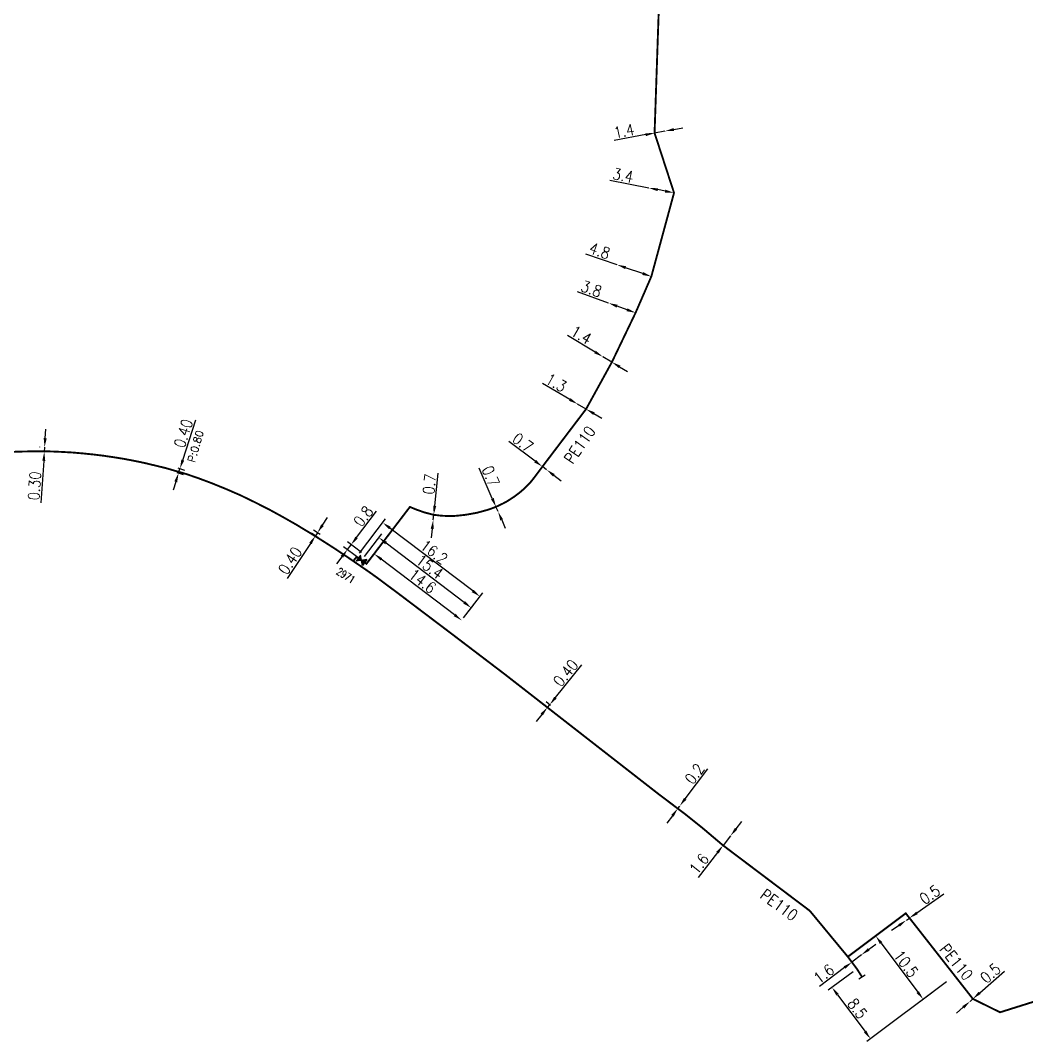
# Model space of a CAD drawing. Header units: millimetres. Extents: x 108000 to 109000, y 147000 to 148000.
# Drawn here: x 108733.3 to 108866.7, y 147668.1 to 147803.5 of the extents above; entities that cross this region are included whole.
import ezdxf
from ezdxf.enums import TextEntityAlignment as Align

# ---------------------------------------------------------------- set-up
doc = ezdxf.new("R2010")
doc.units = ezdxf.units.MM
doc.header["$PDMODE"] = 34
doc.layers.get('0').update_dxf_attribs({"linetype": 'CONTINUOUS'})
doc.layers.get('Defpoints').update_dxf_attribs({"linetype": 'CONTINUOUS'})
for name, color, linetype in [('G_120', 4, 'CONTINUOUS'), ('G_300', 7, 'CONTINUOUS'), ('G_340', 7, 'CONTINUOUS')]:
    doc.layers.add(name, color=color, linetype=linetype)
doc.styles.add('G_ROMANS', font='ROMANS.SHX', dxfattribs={"width": 0.75})
doc.styles.get("Standard").update_dxf_attribs({"font": 'romans.shx', "width": 0.85})
doc.linetypes.add('G_TYPB_PE', pattern='A,5,-0.3,["o",Standard,S=1.5,R=0,X=0,Y=-0.5],-1.65', length=6.95)
doc.dimstyles.get("Standard").update_dxf_attribs({"dimtxt": 1.5, "dimasz": 1.2, "dimexe": 0.625, "dimexo": 0.625, "dimgap": 0.25, "dimtad": 1, "dimdec": 1, "dimzin": 0, "dimdsep": 46, "dimtxsty": 'Standard', "dimcen": -0.5, "dimadec": 0, "dimazin": 0, "dimtfac": 1, "dimtdec": 1, "dimtmove": 0, "dimatfit": 3, "dimfxl": 0, "dimtolj": 1, "dimtzin": 0, "dimarcsym": 0})

# ---------------------------------------------------------------- blocks, each defined once
blk = doc.blocks.new('*D75')
at = {"layer": 'Defpoints', "color": 0, "linetype": 'Continuous', "transparency": 16777216}
for p in [(108820.75, 147699.34), (108820.75, 147699.34), (108821.45, 147698.27)]:
    blk.add_point(p, dxfattribs=at)
at = {"layer": 'G_120', "color": 0, "linetype": 'Continuous', "lineweight": -2, "transparency": 16777216}
for p, q in [((108821.47, 147700.3), (108824.47, 147704.28)), ((108820.95, 147698.65), (108819.99, 147699.37)), ((108820.49, 147699), (108820.75, 147699.34)), ((108819.77, 147698.04), (108819.05, 147697.08))]:
    blk.add_line(p, q, dxfattribs=at)
at = {"layer": 'G_120', "color": 0, "linetype": 'Continuous', "transparency": 16777216}
for points in [[(108821.31, 147700.42), (108821.63, 147700.18), (108820.75, 147699.34)], [(108819.61, 147698.16), (108819.93, 147697.92), (108820.49, 147699)]]:
    blk.add_solid(points, dxfattribs=at)
at = {"layer": 'G_120', "color": 0, "linetype": 'Continuous', "transparency": 16777216, "insert": (108822.71, 147703.61), "char_height": 1.5, "attachment_point": 5, "rotation": 53.0151}
blk.add_mtext('\\A1;0.2', dxfattribs=at)
blk = doc.blocks.new('*D76')
at = {"layer": 'Defpoints', "color": 0, "linetype": 'Continuous', "transparency": 16777216}
for p in [(108803.51, 147712.77), (108803.84, 147711.9), (108804.11, 147712.28)]:
    blk.add_point(p, dxfattribs=at)
at = {"layer": 'G_120', "color": 0, "linetype": 'Continuous', "lineweight": -2, "transparency": 16777216}
for p, q in [((108804.27, 147713.71), (108807.78, 147718.04)), ((108803.35, 147712.3), (108802.73, 147712.8)), ((108803.63, 147712.68), (108803.02, 147713.17)), ((108803.21, 147712.41), (108803.51, 147712.77)), ((108802.46, 147711.48), (108801.7, 147710.55))]:
    blk.add_line(p, q, dxfattribs=at)
at = {"layer": 'G_120', "color": 0, "linetype": 'Continuous', "transparency": 16777216}
for points in [[(108804.11, 147713.83), (108804.42, 147713.58), (108803.51, 147712.77)], [(108802.3, 147711.6), (108802.61, 147711.35), (108803.21, 147712.41)]]:
    blk.add_solid(points, dxfattribs=at)
at = {"layer": 'G_120', "color": 0, "linetype": 'Continuous', "transparency": 16777216, "insert": (108805.63, 147716.97), "char_height": 1.5, "attachment_point": 5, "rotation": 50.949}
blk.add_mtext('\\A1;0.40', dxfattribs=at)
blk = doc.blocks.new('*D77')
at = {"layer": 'Defpoints', "color": 0, "linetype": 'Continuous', "transparency": 16777216}
for p in [(108772.72, 147735.56), (108773.35, 147734.55), (108773.59, 147734.98)]:
    blk.add_point(p, dxfattribs=at)
at = {"layer": 'G_120', "color": 0, "linetype": 'Continuous', "lineweight": -2, "transparency": 16777216}
for p, q in [((108773.38, 147736.56), (108774.04, 147737.56)), ((108772.83, 147734.9), (108771.92, 147735.49)), ((108773.07, 147735.33), (108772.19, 147735.9)), ((108772.72, 147735.56), (108772.45, 147735.15)), ((108771.79, 147734.14), (108768.72, 147729.48))]:
    blk.add_line(p, q, dxfattribs=at)
at = {"layer": 'G_120', "color": 0, "linetype": 'Continuous', "transparency": 16777216}
for points in [[(108773.21, 147736.67), (108773.54, 147736.45), (108772.72, 147735.56)], [(108771.62, 147734.25), (108771.95, 147734.03), (108772.45, 147735.15)]]:
    blk.add_solid(points, dxfattribs=at)
at = {"layer": 'G_120', "color": 0, "linetype": 'Continuous', "transparency": 16777216, "insert": (108769.09, 147731.86), "char_height": 1.5, "attachment_point": 5, "rotation": 56.6842}
blk.add_mtext('\\A1;0.40', dxfattribs=at)
blk = doc.blocks.new('*D78')
at = {"layer": 'Defpoints', "color": 0, "linetype": 'Continuous', "transparency": 16777216}
for p in [(108753.47, 147743.73), (108753.62, 147744.33), (108754.49, 147744.05)]:
    blk.add_point(p, dxfattribs=at)
at = {"layer": 'G_120', "color": 0, "linetype": 'Continuous', "lineweight": -2, "transparency": 16777216}
for p, q in [((108754.86, 147745.19), (108756.57, 147750.51)), ((108754.07, 147743.54), (108754.9, 147743.27)), ((108754.22, 147744.14), (108755.09, 147743.86)), ((108754.3, 147743.46), (108754.49, 147744.05)), ((108753.93, 147742.32), (108753.57, 147741.18))]:
    blk.add_line(p, q, dxfattribs=at)
at = {"layer": 'G_120', "color": 0, "linetype": 'Continuous', "transparency": 16777216}
for points in [[(108754.67, 147745.25), (108755.05, 147745.13), (108754.49, 147744.05)], [(108753.74, 147742.38), (108754.12, 147742.26), (108754.3, 147743.46)]]:
    blk.add_solid(points, dxfattribs=at)
at = {"layer": 'G_120', "color": 0, "linetype": 'Continuous', "transparency": 16777216, "insert": (108754.94, 147748.73), "char_height": 1.5, "attachment_point": 5, "rotation": 72.1782}
blk.add_mtext('\\A1;0.40', dxfattribs=at)
blk = doc.blocks.new('*D79')
at = {"layer": 'Defpoints', "color": 0, "linetype": 'Continuous', "transparency": 16777216}
for p in [(108736.54, 147746.89), (108736.55, 147746.88), (108736.55, 147746.28)]:
    blk.add_point(p, dxfattribs=at)
at = {"layer": 'G_120', "color": 0, "linetype": 'Continuous', "lineweight": -2, "transparency": 16777216}
for p, q in [((108736.62, 147748.08), (108736.7, 147749.28)), ((108735.93, 147746.32), (108735.88, 147746.33)), ((108735.93, 147746.92), (108735.92, 147746.93)), ((108736.54, 147746.89), (108736.5, 147746.29)), ((108736.43, 147745.09), (108736.06, 147739.52))]:
    blk.add_line(p, q, dxfattribs=at)
at = {"layer": 'G_120', "color": 0, "linetype": 'Continuous', "transparency": 16777216}
for points in [[(108736.42, 147748.1), (108736.82, 147748.07), (108736.54, 147746.89)], [(108736.23, 147745.1), (108736.63, 147745.08), (108736.5, 147746.29)]]:
    blk.add_solid(points, dxfattribs=at)
at = {"layer": 'G_120', "color": 0, "linetype": 'Continuous', "transparency": 16777216, "insert": (108735.21, 147741.77), "char_height": 1.5, "attachment_point": 5, "rotation": 86.2782}
blk.add_mtext('\\A1;0.30', dxfattribs=at)
blk = doc.blocks.new('*D45')
at = {"layer": 'Defpoints', "color": 0, "linetype": 'Continuous', "transparency": 16777216}
for p in [(108788.06, 147737.26), (108788.13, 147737.93), (108788.13, 147737.93)]:
    blk.add_point(p, dxfattribs=at)
at = {"layer": 'G_120', "color": 0, "linetype": 'Continuous', "lineweight": -2, "transparency": 16777216}
for p, q in [((108788.26, 147739.12), (108788.74, 147743.47)), ((108787.44, 147737.33), (108787.44, 147737.33)), ((108787.51, 147738), (108787.51, 147738)), ((108788.06, 147737.26), (108788.13, 147737.93)), ((108787.93, 147736.07), (108787.8, 147734.87))]:
    blk.add_line(p, q, dxfattribs=at)
at = {"layer": 'G_120', "color": 0, "linetype": 'Continuous', "transparency": 16777216}
for points in [[(108788.06, 147739.14), (108788.46, 147739.1), (108788.13, 147737.93)], [(108787.73, 147736.09), (108788.13, 147736.04), (108788.06, 147737.26)]]:
    blk.add_solid(points, dxfattribs=at)
at = {"layer": 'G_120', "color": 0, "linetype": 'Continuous', "transparency": 16777216, "insert": (108787.57, 147742), "char_height": 1.5, "attachment_point": 5, "rotation": 83.7828}
blk.add_mtext('\\A1;0.7', dxfattribs=at)
blk = doc.blocks.new('*D46')
at = {"layer": 'Defpoints', "color": 0, "linetype": 'Continuous', "transparency": 16777216}
for p in [(108796.38, 147739), (108796.38, 147739), (108796.66, 147738.36)]:
    blk.add_point(p, dxfattribs=at)
at = {"layer": 'G_120', "color": 0, "linetype": 'Continuous', "lineweight": -2, "transparency": 16777216}
for p, q in [((108795.9, 147740.1), (108794.15, 147744.11)), ((108796.66, 147738.36), (108796.38, 147739)), ((108797.14, 147737.26), (108797.62, 147736.16))]:
    blk.add_line(p, q, dxfattribs=at)
at = {"layer": 'G_120', "color": 0, "linetype": 'Continuous', "transparency": 16777216}
for points in [[(108796.08, 147740.18), (108795.71, 147740.02), (108796.38, 147739)], [(108797.32, 147737.34), (108796.95, 147737.18), (108796.66, 147738.36)]]:
    blk.add_solid(points, dxfattribs=at)
at = {"layer": 'G_120', "color": 0, "linetype": 'Continuous', "transparency": 16777216, "insert": (108795.7, 147743.05), "char_height": 1.5, "attachment_point": 5, "rotation": 293.579}
blk.add_mtext('\\A1;0.7', dxfattribs=at)
blk = doc.blocks.new('*D47')
at = {"layer": 'Defpoints', "color": 0, "linetype": 'Continuous', "transparency": 16777216}
for p in [(108802.54, 147744.32), (108802.54, 147744.32), (108803.1, 147743.9)]:
    blk.add_point(p, dxfattribs=at)
at = {"layer": 'G_120', "color": 0, "linetype": 'Continuous', "lineweight": -2, "transparency": 16777216}
for p, q in [((108801.58, 147745.04), (108798.09, 147747.67)), ((108803.1, 147743.9), (108802.54, 147744.32)), ((108804.06, 147743.18), (108805.02, 147742.46))]:
    blk.add_line(p, q, dxfattribs=at)
at = {"layer": 'G_120', "color": 0, "linetype": 'Continuous', "transparency": 16777216}
for points in [[(108801.7, 147745.2), (108801.46, 147744.88), (108802.54, 147744.32)], [(108804.18, 147743.34), (108803.94, 147743.02), (108803.1, 147743.9)]]:
    blk.add_solid(points, dxfattribs=at)
at = {"layer": 'G_120', "color": 0, "linetype": 'Continuous', "transparency": 16777216, "insert": (108799.95, 147747.51), "char_height": 1.5, "attachment_point": 5, "rotation": 323.0753}
blk.add_mtext('\\A1;0.7', dxfattribs=at)
blk = doc.blocks.new('*D48')
at = {"layer": 'Defpoints', "color": 0, "linetype": 'Continuous', "transparency": 16777216}
for p in [(108807.21, 147752.61), (108807.21, 147752.61), (108808.33, 147751.95)]:
    blk.add_point(p, dxfattribs=at)
at = {"layer": 'G_120', "color": 0, "linetype": 'Continuous', "lineweight": -2, "transparency": 16777216}
for p, q in [((108806.17, 147753.21), (108802.56, 147755.33)), ((108808.33, 147751.95), (108807.21, 147752.61)), ((108809.37, 147751.35), (108810.41, 147750.74))]:
    blk.add_line(p, q, dxfattribs=at)
at = {"layer": 'G_120', "color": 0, "linetype": 'Continuous', "transparency": 16777216}
for points in [[(108806.28, 147753.39), (108806.07, 147753.04), (108807.21, 147752.61)], [(108809.47, 147751.52), (108809.27, 147751.18), (108808.33, 147751.95)]]:
    blk.add_solid(points, dxfattribs=at)
at = {"layer": 'G_120', "color": 0, "linetype": 'Continuous', "transparency": 16777216, "insert": (108804.35, 147755.44), "char_height": 1.5, "attachment_point": 5, "rotation": 329.7297}
blk.add_mtext('\\A1;1.3', dxfattribs=at)
blk = doc.blocks.new('*D49')
at = {"layer": 'Defpoints', "color": 0, "linetype": 'Continuous', "transparency": 16777216}
for p in [(108810.55, 147758.89), (108810.55, 147758.89), (108811.75, 147758.17)]:
    blk.add_point(p, dxfattribs=at)
at = {"layer": 'G_120', "color": 0, "linetype": 'Continuous', "lineweight": -2, "transparency": 16777216}
for p, q in [((108809.52, 147759.51), (108805.88, 147761.7)), ((108811.75, 147758.17), (108810.55, 147758.89)), ((108812.77, 147757.55), (108813.8, 147756.93))]:
    blk.add_line(p, q, dxfattribs=at)
at = {"layer": 'G_120', "color": 0, "linetype": 'Continuous', "transparency": 16777216}
for points in [[(108809.62, 147759.68), (108809.42, 147759.34), (108810.55, 147758.89)], [(108812.88, 147757.72), (108812.67, 147757.38), (108811.75, 147758.17)]]:
    blk.add_solid(points, dxfattribs=at)
at = {"layer": 'G_120', "color": 0, "linetype": 'Continuous', "transparency": 16777216, "insert": (108807.7, 147761.77), "char_height": 1.5, "attachment_point": 5, "rotation": 328.9441}
blk.add_mtext('\\A1;1.4', dxfattribs=at)
blk = doc.blocks.new('*D50')
at = {"layer": 'Defpoints', "color": 0, "linetype": 'Continuous', "transparency": 16777216}
for p in [(108816.65, 147781.25), (108816.65, 147781.25), (108819.99, 147780.61)]:
    blk.add_point(p, dxfattribs=at)
at = {"layer": 'G_120', "color": 0, "linetype": 'Continuous', "lineweight": -2, "transparency": 16777216}
for p, q in [((108816.65, 147781.25), (108811.46, 147782.24)), ((108818.81, 147780.84), (108817.83, 147781.03))]:
    blk.add_line(p, q, dxfattribs=at)
at = {"layer": 'G_120', "color": 0, "linetype": 'Continuous', "transparency": 16777216}
for points in [[(108817.86, 147781.22), (108817.79, 147780.83), (108816.65, 147781.25)], [(108818.85, 147781.03), (108818.77, 147780.64), (108819.99, 147780.61)]]:
    blk.add_solid(points, dxfattribs=at)
at = {"layer": 'G_120', "color": 0, "linetype": 'Continuous', "transparency": 16777216, "insert": (108813.23, 147782.92), "char_height": 1.5, "attachment_point": 5, "rotation": 349.2134}
blk.add_mtext('\\A1;3.4', dxfattribs=at)
blk = doc.blocks.new('*D51')
at = {"layer": 'Defpoints', "color": 0, "linetype": 'Continuous', "transparency": 16777216}
for p in [(108817.41, 147788.53), (108818.78, 147788.78), (108818.78, 147788.78)]:
    blk.add_point(p, dxfattribs=at)
at = {"layer": 'G_120', "color": 0, "linetype": 'Continuous', "lineweight": -2, "transparency": 16777216}
for p, q in [((108816.23, 147788.32), (108812.04, 147787.55)), ((108818.78, 147788.78), (108817.41, 147788.53)), ((108819.96, 147789), (108821.14, 147789.22))]:
    blk.add_line(p, q, dxfattribs=at)
at = {"layer": 'G_120', "color": 0, "linetype": 'Continuous', "transparency": 16777216}
for points in [[(108816.19, 147788.51), (108816.26, 147788.12), (108817.41, 147788.53)], [(108819.93, 147789.2), (108820, 147788.8), (108818.78, 147788.78)]]:
    blk.add_solid(points, dxfattribs=at)
at = {"layer": 'G_120', "color": 0, "linetype": 'Continuous', "transparency": 16777216, "insert": (108813.36, 147788.81), "char_height": 1.5, "attachment_point": 5, "rotation": 10.3775}
blk.add_mtext('\\A1;1.4', dxfattribs=at)
blk = doc.blocks.new('G_300_04')
h = blk.add_hatch(color=256)
h.paths.add_polyline_path([(-1, 1), (-1, -1), (0, 0)])
h.paths.add_polyline_path([(1, 1), (0, 0), (1, -1)])
at = {"flags": 128}
for points in [[(1, 1), (-1, -1)], [(1, -1), (-1, 1)], [(-1, 1), (-1, -1)], [(1, 1), (1, -1)]]:
    blk.add_lwpolyline(points, dxfattribs=at)
at = {"color": 0, "linetype": 'Continuous', "style": 'G_ROMANS', "width": 0.75}
blk.add_attdef('NUM', text='', height=1.5, dxfattribs=at).set_placement((0, 2.07), align=Align.MIDDLE)
at = {"color": 0, "linetype": 'Continuous', "style": 'G_ROMANS', "width": 0.75, "flags": 3}
for tag, p in [('DEF_LEG', (0, -2.5)), ('DEF_COUP', (0, -5)), ('DEF_TYPE', (0, -7.5))]:
    blk.add_attdef(tag, text='', height=1.2, dxfattribs=at).set_placement(p, align=Align.MIDDLE)
blk = doc.blocks.new('*D62')
at = {"layer": 'Defpoints', "color": 0, "linetype": 'Continuous', "transparency": 16777216}
for p in [(108780.23, 147732.77), (108780.23, 147732.77), (108791.71, 147723.76)]:
    blk.add_point(p, dxfattribs=at)
at = {"layer": 'G_120', "color": 0, "linetype": 'Continuous', "lineweight": -2, "transparency": 16777216}
for p, q in [((108790.9, 147724.66), (108781.18, 147732.04)), ((108792.09, 147724.26), (108792.23, 147724.44))]:
    blk.add_line(p, q, dxfattribs=at)
at = {"layer": 'G_120', "color": 0, "linetype": 'Continuous', "transparency": 16777216}
for points in [[(108781.3, 147732.2), (108781.06, 147731.89), (108780.23, 147732.77)], [(108791.02, 147724.82), (108790.78, 147724.51), (108791.85, 147723.94)]]:
    blk.add_solid(points, dxfattribs=at)
at = {"layer": 'G_120', "color": 0, "linetype": 'Continuous', "transparency": 16777216, "insert": (108786.64, 147729.15), "char_height": 1.5, "attachment_point": 5, "rotation": 322.7797}
blk.add_mtext('\\A1;14.6', dxfattribs=at)
blk = doc.blocks.new('*D63')
at = {"layer": 'Defpoints', "color": 0, "linetype": 'Continuous', "transparency": 16777216}
for p in [(108780.85, 147734.92), (108778.56, 147731.9), (108791.71, 147723.76)]:
    blk.add_point(p, dxfattribs=at)
at = {"layer": 'G_300', "color": 0, "linetype": 'Continuous', "lineweight": -2, "transparency": 16777216}
for p, q in [((108778.94, 147732.4), (108781.23, 147735.41)), ((108792.16, 147726.33), (108781.81, 147734.19)), ((108792.09, 147724.26), (108793.49, 147726.1))]:
    blk.add_line(p, q, dxfattribs=at)
at = {"layer": 'G_300', "color": 0, "linetype": 'Continuous', "transparency": 16777216}
for points in [[(108781.93, 147734.35), (108781.69, 147734.03), (108780.85, 147734.92)], [(108792.28, 147726.49), (108792.04, 147726.17), (108793.12, 147725.6)]]:
    blk.add_solid(points, dxfattribs=at)
at = {"layer": 'G_300', "color": 0, "linetype": 'Continuous', "transparency": 16777216, "insert": (108787.59, 147731.06), "char_height": 1.5, "attachment_point": 5, "rotation": 322.7797}
blk.add_mtext('\\A1;15.4', dxfattribs=at)
blk = doc.blocks.new('*D64')
at = {"layer": 'Defpoints', "color": 0, "linetype": 'Continuous', "transparency": 16777216}
for p in [(108781.36, 147736.91), (108777.9, 147732.35), (108791.71, 147723.76)]:
    blk.add_point(p, dxfattribs=at)
at = {"layer": 'G_120', "color": 0, "linetype": 'Continuous', "lineweight": -2, "transparency": 16777216}
for p, q in [((108778.28, 147732.85), (108781.74, 147737.41)), ((108793.31, 147727.84), (108782.32, 147736.18)), ((108792.09, 147724.26), (108794.64, 147727.61))]:
    blk.add_line(p, q, dxfattribs=at)
at = {"layer": 'G_120', "color": 0, "linetype": 'Continuous', "transparency": 16777216}
for points in [[(108782.44, 147736.34), (108782.2, 147736.02), (108781.36, 147736.91)], [(108793.43, 147728), (108793.18, 147727.68), (108794.26, 147727.11)]]:
    blk.add_solid(points, dxfattribs=at)
at = {"layer": 'G_120', "color": 0, "linetype": 'Continuous', "transparency": 16777216, "insert": (108788.18, 147732.99), "char_height": 1.5, "attachment_point": 5, "rotation": 322.7797}
blk.add_mtext('\\A1;16.2', dxfattribs=at)
blk = doc.blocks.new('*D65')
at = {"layer": 'Defpoints', "color": 0, "linetype": 'Continuous', "transparency": 16777216}
for p in [(108776.69, 147733.33), (108778.56, 147731.9), (108779.05, 147732.54)]:
    blk.add_point(p, dxfattribs=at)
at = {"layer": 'G_300', "color": 0, "linetype": 'Continuous', "lineweight": -2, "transparency": 16777216}
for p, q in [((108777.9, 147734.92), (108780.54, 147738.4)), ((108778.55, 147732.92), (108776.68, 147734.34)), ((108776.69, 147733.33), (108777.17, 147733.96)), ((108778.07, 147732.28), (108776.19, 147733.71)), ((108775.96, 147732.37), (108775.24, 147731.42))]:
    blk.add_line(p, q, dxfattribs=at)
at = {"layer": 'G_300', "color": 0, "linetype": 'Continuous', "transparency": 16777216}
for points in [[(108777.74, 147735.04), (108778.06, 147734.8), (108777.17, 147733.96)], [(108775.8, 147732.49), (108776.12, 147732.25), (108776.69, 147733.33)]]:
    blk.add_solid(points, dxfattribs=at)
at = {"layer": 'G_300', "color": 0, "linetype": 'Continuous', "transparency": 16777216, "insert": (108778.79, 147737.74), "char_height": 1.5, "attachment_point": 5, "rotation": 52.7797}
blk.add_mtext('\\A1;0.8', dxfattribs=at)
blk = doc.blocks.new('*D175')
at = {"layer": 'Defpoints', "color": 0, "linetype": 'Continuous', "transparency": 16777216}
for p in [(108859.23, 147673.45), (108859.23, 147673.45), (108859.61, 147673.78)]:
    blk.add_point(p, dxfattribs=at)
at = {"layer": 'G_120', "color": 0, "linetype": 'Continuous', "lineweight": -2, "transparency": 16777216}
for p, q in [((108860.51, 147674.58), (108863.79, 147677.47)), ((108859.23, 147673.45), (108859.61, 147673.78)), ((108858.33, 147672.66), (108857.43, 147671.87))]:
    blk.add_line(p, q, dxfattribs=at)
at = {"layer": 'G_120', "color": 0, "linetype": 'Continuous', "transparency": 16777216}
for points in [[(108860.38, 147674.73), (108860.64, 147674.43), (108859.61, 147673.78)], [(108858.2, 147672.81), (108858.47, 147672.51), (108859.23, 147673.45)]]:
    blk.add_solid(points, dxfattribs=at)
at = {"layer": 'G_120', "color": 0, "linetype": 'Continuous', "transparency": 16777216, "insert": (108861.94, 147677.17), "char_height": 1.5, "attachment_point": 5, "rotation": 41.381}
blk.add_mtext('\\A1;0.5', dxfattribs=at)
blk = doc.blocks.new('*D176')
at = {"layer": 'Defpoints', "color": 0, "linetype": 'Continuous', "transparency": 16777216}
for p in [(108850.8, 147684.2), (108850.8, 147684.2), (108851.21, 147684.49)]:
    blk.add_point(p, dxfattribs=at)
at = {"layer": 'G_120', "color": 0, "linetype": 'Continuous', "lineweight": -2, "transparency": 16777216}
for p, q in [((108852.2, 147685.18), (108855.78, 147687.68)), ((108850.8, 147684.2), (108851.21, 147684.49)), ((108849.82, 147683.52), (108848.84, 147682.83))]:
    blk.add_line(p, q, dxfattribs=at)
at = {"layer": 'G_120', "color": 0, "linetype": 'Continuous', "transparency": 16777216}
for points in [[(108852.08, 147685.34), (108852.31, 147685.01), (108851.21, 147684.49)], [(108849.71, 147683.68), (108849.94, 147683.35), (108850.8, 147684.2)]]:
    blk.add_solid(points, dxfattribs=at)
at = {"layer": 'G_120', "color": 0, "linetype": 'Continuous', "transparency": 16777216, "insert": (108853.91, 147687.59), "char_height": 1.5, "attachment_point": 5, "rotation": 34.9038}
blk.add_mtext('\\A1;0.5', dxfattribs=at)
blk = doc.blocks.new('*D177')
at = {"layer": 'Defpoints', "color": 0, "linetype": 'Continuous', "transparency": 16777216}
for p in [(108844.23, 147677.76), (108856.62, 147676.42), (108846.04, 147668.49)]:
    blk.add_point(p, dxfattribs=at)
at = {"layer": 'G_340', "color": 0, "linetype": 'Continuous', "lineweight": -2, "transparency": 16777216}
for p, q in [((108843.73, 147677.38), (108840.44, 147674.92)), ((108856.12, 147676.05), (108845.54, 147668.12)), ((108841.66, 147674.33), (108845.32, 147669.45))]:
    blk.add_line(p, q, dxfattribs=at)
at = {"layer": 'G_340', "color": 0, "linetype": 'Continuous', "transparency": 16777216}
for points in [[(108841.82, 147674.45), (108841.5, 147674.21), (108840.94, 147675.29)], [(108845.48, 147669.57), (108845.16, 147669.33), (108846.04, 147668.49)]]:
    blk.add_solid(points, dxfattribs=at)
at = {"layer": 'G_340', "color": 0, "linetype": 'Continuous', "transparency": 16777216, "insert": (108844.29, 147672.49), "char_height": 1.5, "attachment_point": 5, "rotation": 306.8593}
blk.add_mtext('\\A1;8.5', dxfattribs=at)
blk = doc.blocks.new('*D178')
at = {"layer": 'Defpoints', "color": 0, "linetype": 'Continuous', "transparency": 16777216}
for p in [(108846.72, 147682.13), (108856.62, 147676.42), (108853.02, 147673.72)]:
    blk.add_point(p, dxfattribs=at)
at = {"layer": 'G_120', "color": 0, "linetype": 'Continuous', "lineweight": -2, "transparency": 16777216}
for p, q in [((108847.44, 147681.17), (108852.3, 147674.68)), ((108856.12, 147676.05), (108852.52, 147673.35))]:
    blk.add_line(p, q, dxfattribs=at)
at = {"layer": 'G_120', "color": 0, "linetype": 'Continuous', "transparency": 16777216}
for points in [[(108847.6, 147681.29), (108847.28, 147681.05), (108846.72, 147682.13)], [(108852.46, 147674.8), (108852.14, 147674.56), (108853.02, 147673.72)]]:
    blk.add_solid(points, dxfattribs=at)
at = {"layer": 'G_120', "color": 0, "linetype": 'Continuous', "transparency": 16777216, "insert": (108850.73, 147678.44), "char_height": 1.5, "attachment_point": 5, "rotation": 306.8593}
blk.add_mtext('\\A1;10.5', dxfattribs=at)
blk = doc.blocks.new('*D179')
at = {"layer": 'Defpoints', "color": 0, "linetype": 'Continuous', "transparency": 16777216}
for p in [(108843.56, 147678.65), (108844.84, 147679.61), (108844.84, 147679.61)]:
    blk.add_point(p, dxfattribs=at)
at = {"layer": 'G_120', "color": 0, "linetype": 'Continuous', "lineweight": -2, "transparency": 16777216}
for p, q in [((108845.79, 147680.33), (108846.75, 147681.05)), ((108844.84, 147679.61), (108843.56, 147678.65)), ((108842.6, 147677.92), (108839.26, 147675.4))]:
    blk.add_line(p, q, dxfattribs=at)
at = {"layer": 'G_120', "color": 0, "linetype": 'Continuous', "transparency": 16777216}
for points in [[(108845.67, 147680.49), (108845.91, 147680.17), (108844.84, 147679.61)], [(108842.48, 147678.08), (108842.72, 147677.76), (108843.56, 147678.65)]]:
    blk.add_solid(points, dxfattribs=at)
at = {"layer": 'G_120', "color": 0, "linetype": 'Continuous', "transparency": 16777216, "insert": (108839.85, 147677.1), "char_height": 1.5, "attachment_point": 5, "rotation": 37.0159}
blk.add_mtext('\\A1;1.6', dxfattribs=at)
blk = doc.blocks.new('*D180')
at = {"layer": 'Defpoints', "color": 0, "linetype": 'Continuous', "transparency": 16777216}
for p in [(108827.48, 147695.38), (108827.48, 147695.38), (108826.49, 147694.12)]:
    blk.add_point(p, dxfattribs=at)
at = {"layer": 'G_120', "color": 0, "linetype": 'Continuous', "lineweight": -2, "transparency": 16777216}
for p, q in [((108828.22, 147696.33), (108828.96, 147697.27)), ((108827.48, 147695.38), (108826.49, 147694.12)), ((108825.75, 147693.17), (108823.17, 147689.87))]:
    blk.add_line(p, q, dxfattribs=at)
at = {"layer": 'G_120', "color": 0, "linetype": 'Continuous', "transparency": 16777216}
for points in [[(108828.06, 147696.45), (108828.37, 147696.2), (108827.48, 147695.38)], [(108825.6, 147693.3), (108825.91, 147693.05), (108826.49, 147694.12)]]:
    blk.add_solid(points, dxfattribs=at)
at = {"layer": 'G_120', "color": 0, "linetype": 'Continuous', "transparency": 16777216, "insert": (108823.31, 147691.67), "char_height": 1.5, "attachment_point": 5, "rotation": 51.9978}
blk.add_mtext('\\A1;1.6', dxfattribs=at)
blk = doc.blocks.new('G_340_07')
at = {"color": 0, "linetype": 'Continuous', "const_width": 0.25, "flags": 128}
blk.add_lwpolyline([(0, 0), (1.25, 0)], dxfattribs=at)
at = {"color": 0, "linetype": 'Continuous', "flags": 128}
blk.add_lwpolyline([(1.25, -0.5), (1.25, 0.5)], dxfattribs=at)
at = {"color": 0, "linetype": 'Continuous', "style": 'G_ROMANS', "width": 0.75, "flags": 3}
for tag, p in [('DEF_LEG', (0, -5)), ('DEF_COUP', (0, -7.5)), ('DEF_TYPE', (0, -10))]:
    blk.add_attdef(tag, text='', height=1.2, dxfattribs=at).set_placement(p, align=Align.MIDDLE)
blk = doc.blocks.new('*D211')
at = {"layer": 'Defpoints', "color": 0, "linetype": 'Continuous', "transparency": 16777216}
for p in [(108812.44, 147771.08), (108812.44, 147771.08), (108816.98, 147769.52)]:
    blk.add_point(p, dxfattribs=at)
at = {"layer": 'G_120', "color": 0, "linetype": 'Continuous', "lineweight": -2, "transparency": 16777216}
for p, q in [((108812.44, 147771.08), (108808.3, 147772.49)), ((108815.84, 147769.91), (108813.57, 147770.69))]:
    blk.add_line(p, q, dxfattribs=at)
at = {"layer": 'G_120', "color": 0, "linetype": 'Continuous', "transparency": 16777216}
for points in [[(108813.64, 147770.88), (108813.51, 147770.5), (108812.44, 147771.08)], [(108815.91, 147770.1), (108815.78, 147769.72), (108816.98, 147769.52)]]:
    blk.add_solid(points, dxfattribs=at)
at = {"layer": 'G_120', "color": 0, "linetype": 'Continuous', "transparency": 16777216, "insert": (108810.13, 147772.93), "char_height": 1.5, "attachment_point": 5, "rotation": 341.0951}
blk.add_mtext('\\A1;4.8', dxfattribs=at)
blk = doc.blocks.new('*D212')
at = {"layer": 'Defpoints', "color": 0, "linetype": 'Continuous', "transparency": 16777216}
for p in [(108811.31, 147766), (108811.31, 147766), (108814.89, 147764.71)]:
    blk.add_point(p, dxfattribs=at)
at = {"layer": 'G_120', "color": 0, "linetype": 'Continuous', "lineweight": -2, "transparency": 16777216}
for p, q in [((108811.31, 147766), (108807.2, 147767.49)), ((108813.76, 147765.12), (108812.44, 147765.59))]:
    blk.add_line(p, q, dxfattribs=at)
at = {"layer": 'G_120', "color": 0, "linetype": 'Continuous', "transparency": 16777216}
for points in [[(108812.51, 147765.78), (108812.37, 147765.4), (108811.31, 147766)], [(108813.83, 147765.3), (108813.69, 147764.93), (108814.89, 147764.71)]]:
    blk.add_solid(points, dxfattribs=at)
at = {"layer": 'G_120', "color": 0, "linetype": 'Continuous', "transparency": 16777216, "insert": (108809.03, 147767.89), "char_height": 1.5, "attachment_point": 5, "rotation": 340.1222}
blk.add_mtext('\\A1;3.8', dxfattribs=at)

msp = doc.modelspace()

# ---------------------------------------------------------------- linework, layer by layer
at = {"layer": 'G_120', "linetype": 'G_TYPB_PE'}
msp.add_lwpolyline([(108818.12, 147809.43, 0.25, 0.25, 0), (108817.41, 147788.53, 0.25, 0.25, 0), (108819.99, 147780.61, 0.25, 0.25, 0), (108816.98, 147769.52, 0.25, 0.25, 0), (108814.89, 147764.71, 0.25, 0.25, 0), (108811.75, 147758.17, 0.25, 0.25, 0), (108808.33, 147751.95, 0.25, 0.25, 0), (108802.54, 147744.32, 0.25, 0.25, 0), (108801.63, 147743.1, 0.25, 0.25, 0), (108801.6, 147743.07, 0.25, 0.25, 0), (108801.53, 147742.97, 0.25, 0.25, 0), (108801.5, 147742.93, 0.25, 0.25, 0), (108801.47, 147742.9, 0.25, 0.25, 0), (108801.42, 147742.83, 0.25, 0.25, 0), (108801.38, 147742.78, 0.25, 0.25, 0), (108801.35, 147742.73, 0.25, 0.25, 0), (108801, 147742.3, 0.25, 0.25, 0), (108800.6, 147741.87, 0.25, 0.25, 0), (108800.19, 147741.46, 0.25, 0.25, 0), (108799.76, 147741.08, 0.25, 0.25, 0), (108799.3, 147740.71, 0.25, 0.25, 0), (108798.82, 147740.35, 0.25, 0.25, 0), (108798.33, 147740.03, 0.25, 0.25, 0), (108797.83, 147739.71, 0.25, 0.25, 0), (108797.32, 147739.44, 0.25, 0.25, 0), (108796.79, 147739.18, 0.25, 0.25, 0), (108796.38, 147739, 0.25, 0.25, 0), (108795.98, 147738.84, 0.25, 0.25, 0), (108795.57, 147738.69, 0.25, 0.25, 0), (108795.16, 147738.56, 0.25, 0.25, 0), (108794.72, 147738.44, 0.25, 0.25, 0), (108794.29, 147738.32, 0.25, 0.25, 0), (108793.87, 147738.21, 0.25, 0.25, 0), (108793.44, 147738.13, 0.25, 0.25, 0), (108793, 147738.05, 0.25, 0.25, 0), (108792.56, 147737.97, 0.25, 0.25, 0), (108792.14, 147737.91, 0.25, 0.25, 0), (108791.72, 147737.87, 0.25, 0.25, 0), (108791.3, 147737.82, 0.25, 0.25, 0), (108790.89, 147737.79, 0.25, 0.25, 0), (108790.49, 147737.78, 0.25, 0.25, 0), (108790.08, 147737.78, 0.25, 0.25, 0), (108789.66, 147737.79, 0.25, 0.25, 0), (108789.25, 147737.81, 0.25, 0.25, 0), (108788.85, 147737.85, 0.25, 0.25, 0), (108788.45, 147737.9, 0.25, 0.25, 0), (108788.13, 147737.93, 0.25, 0.25, 0), (108787.41, 147738.12, 0.25, 0.25, 0), (108786.9, 147738.25, 0.25, 0.25, 0), (108786.39, 147738.43, 0.25, 0.25, 0), (108785.87, 147738.61, 0.25, 0.25, 0), (108784.97, 147738.98, 0.25, 0.25, 0), (108780.23, 147732.77, 0.25, 0.25, 0), (108779.22, 147731.45, 0.25, 0.25, 0), (108779.22, 147731.45, 0.25, 0.25, 0), (108778.98, 147731.62, 0.25, 0.25, 0), (108778.98, 147731.62, 0, 0, 0)], format="xyseb", dxfattribs=at)
at = {"layer": 'G_120', "linetype": 'G_TYPB_PE', "const_width": 0.25, "flags": 128}
msp.add_lwpolyline([(108844.23, 147677.76), (108843.56, 147678.65), (108843.03, 147679.36), (108843.03, 147679.36), (108837.99, 147685.45), (108826.49, 147694.12), (108823.83, 147696.37), (108821.47, 147698.26), (108818.02, 147700.86), (108797.58, 147716.78), (108790.51, 147722.16), (108783.83, 147727.21), (108783.73, 147727.28), (108783.67, 147727.33), (108783.61, 147727.38), (108783.55, 147727.42), (108783.53, 147727.44), (108783.43, 147727.52), (108783.41, 147727.54), (108783.37, 147727.56), (108783.23, 147727.66), (108782.44, 147728.25), (108781.64, 147728.84), (108780.86, 147729.43), (108780.07, 147730), (108779.26, 147730.57), (108778.46, 147731.12), (108777.64, 147731.68), (108776.83, 147732.24), (108776.01, 147732.78), (108775.19, 147733.34), (108773.43, 147734.47), (108771.65, 147735.58), (108769.86, 147736.66), (108768.05, 147737.69), (108766.22, 147738.69), (108764.37, 147739.62), (108762.5, 147740.53), (108760.61, 147741.35), (108758.69, 147742.13), (108756.76, 147742.85), (108756.08, 147743.08), (108755.4, 147743.31), (108754.72, 147743.52), (108754.03, 147743.71), (108753.32, 147743.92), (108752.63, 147744.12), (108751.94, 147744.29), (108751.24, 147744.46), (108750.52, 147744.63), (108749.82, 147744.8), (108748.48, 147745.08), (108747.11, 147745.34), (108745.75, 147745.56), (108744.39, 147745.76), (108743.02, 147745.93), (108741.64, 147746.07), (108740.27, 147746.19), (108738.89, 147746.27), (108737.5, 147746.33), (108736.13, 147746.36), (108734.47, 147746.34), (108732.81, 147746.3), (108731.15, 147746.22), (108729.5, 147746.1), (108727.82, 147745.94), (108726.17, 147745.78), (108724.51, 147745.56), (108722.85, 147745.33), (108721.19, 147745.08), (108719.53, 147744.8), (108718.97, 147744.71), (108718.42, 147744.62), (108717.86, 147744.51), (108717.3, 147744.41), (108716.76, 147744.31), (108716.19, 147744.2), (108715.07, 147743.98), (108714.51, 147743.87), (108713.96, 147743.76), (108712.91, 147743.55), (108711.85, 147743.33), (108710.81, 147743.11), (108709.77, 147742.88), (108708.73, 147742.63), (108707.69, 147742.39), (108706.66, 147742.12), (108705.62, 147741.86), (108704.61, 147741.59), (108703.09, 147741.15), (108703.09, 147741.15), (108703.09, 147741.15), (108703.09, 147741.15), (108703.09, 147741.15), (108703.09, 147741.15), (108703.09, 147741.15), (108680.86, 147734.62), (108653.41, 147726.47), (108650.35, 147737.02), (108650.35, 147737.02)], dxfattribs=at)
at = {"layer": 'G_120', "linetype": 'G_TYPB_PE', "const_width": 0.25}
msp.add_lwpolyline([(108778.15, 147732.19), (108778.15, 147732.19), (108777.9, 147732.35), (108777.43, 147731.77)], dxfattribs=at)
at = {"layer": 'G_120', "linetype": 'G_TYPB_PE', "flags": 128}
msp.add_lwpolyline([(108843.03, 147679.36, 0.25, 0.25, 0), (108850.71, 147685.12, 0.25, 0.25, 0), (108851.21, 147684.49, 0.25, 0.25, 0), (108859.61, 147673.78, 0.25, 0.25, 0), (108863.21, 147672, 0.25, 0.25, 0), (108868.34, 147673.61, 0.25, 0.25, 0), (108875.67, 147680.52, 0.25, 0.25, 0), (108894.66, 147698.12, 0.25, 0.25, 0), (108903.87, 147706.65, 0, 0, 0)], format="xyseb", dxfattribs=at)

# ---------------------------------------------------------------- block references
at = {"layer": 'G_300'}
ref = msp.add_blockref('G_300_04', (108778.56, 147731.9), dxfattribs=dict(at, xscale=0.4999999999999999, yscale=0.4999999999999999, zscale=0.4999999999999999, rotation=325.4563787278536))
ref.add_attrib('NUM', '2971', dxfattribs={"layer": '0', "color": 0, "linetype": 'Continuous', "height": 1, "rotation": 327.2984, "style": 'G_ROMANS', "width": 0.75}).set_placement((108776.48, 147729.89), align=Align.MIDDLE)
at = {"layer": 'G_340', "rotation": 302.4685755287081}
msp.add_blockref('G_340_07', (108844.23, 147677.76), dxfattribs=at)

# ---------------------------------------------------------------- texts
at = {"layer": 'G_120', "linetype": 'Continuous'}
msp.add_text('P:0.80', height=1, rotation=73.9787, dxfattribs=at).set_placement((108756.56, 147747.01), align=Align.MIDDLE)
at = {"layer": 'G_120', "linetype": 'Continuous', "width": 0.85}
msp.add_text('PE110', height=1.5, rotation=54.8304, dxfattribs=at).set_placement((108807.49, 147747.21), align=Align.MIDDLE)
for rotation, p in [(323.5117, (108831.27, 147687.25)), (309.1879, (108855.11, 147680.3))]:
    msp.add_text('PE110', height=1.5, rotation=rotation, dxfattribs=at).set_placement(p)

# ---------------------------------------------------------------- dimensions: what is measured, and where the dimension line sits
at = {"layer": 'G_120', "linetype": 'Continuous'}
for base, p1, p2, angle, picture, middle, dimtype in [((108818.78, 147788.78), (108817.41, 147788.53), (108818.78, 147788.78), 10.3775, '*D51', (108813.54, 147787.82), 161), ((108816.65, 147781.25), (108819.99, 147780.61), (108816.65, 147781.25), 169.2134, '*D50', (108813.05, 147781.94), 161), ((108812.44, 147771.08), (108816.98, 147769.52), (108812.44, 147771.08), 341.0951, '*D211', (108809.8, 147771.98), 160), ((108811.31, 147766), (108814.89, 147764.71), (108811.31, 147766), 340.1222, '*D212', (108808.69, 147766.95), 160), ((108810.55, 147758.89), (108811.75, 147758.17), (108810.55, 147758.89), 148.9441, '*D49', (108807.18, 147760.92), 161), ((108807.21, 147752.61), (108808.33, 147751.95), (108807.21, 147752.61), 149.7297, '*D48', (108803.85, 147754.57), 161), ((108802.54, 147744.32), (108803.1, 147743.9), (108802.54, 147744.32), 143.0753, '*D47', (108799.35, 147746.72), 161), ((108788.13, 147737.93), (108788.06, 147737.26), (108788.13, 147737.93), 83.7828, '*D45', (108788.56, 147741.89), 161), ((108796.38, 147739), (108796.66, 147738.36), (108796.38, 147739), 113.579, '*D46', (108794.78, 147742.65), 161), ((108781.36, 147736.91), (108791.71, 147723.76), (108777.9, 147732.35), 322.7797, '*D64', (108787.57, 147732.19), 160), ((108780.23, 147732.77), (108791.71, 147723.76), (108780.23, 147732.77), 322.7797, '*D62', (108786.04, 147728.35), 160), ((108827.48, 147695.38), (108826.49, 147694.12), (108827.48, 147695.38), 231.9978, '*D180', (108824.1, 147691.05), 160), ((108850.8, 147684.2), (108851.21, 147684.49), (108850.8, 147684.2), 34.9038, '*D176', (108854.48, 147686.77), 160), ((108853.02, 147673.72), (108846.72, 147682.13), (108856.62, 147676.42), 126.8593, '*D178', (108849.93, 147677.84), 160), ((108844.84, 147679.61), (108843.56, 147678.65), (108844.84, 147679.61), 217.0159, '*D179', (108840.45, 147676.3), 160), ((108859.23, 147673.45), (108859.61, 147673.78), (108859.23, 147673.45), 41.381, '*D175', (108862.6, 147676.42), 160)]:
    dim = msp.add_linear_dim(base=base, p1=p1, p2=p2, angle=angle, dimstyle='Standard', dxfattribs=at)
    dim.commit()
    dim.dimension.update_dxf_attribs({"geometry": picture, "text_midpoint": middle, "dimtype": dimtype})
for base, p1, p2, angle, text, picture, middle in [((108754.49, 147744.05), (108753.47, 147743.73), (108753.62, 147744.33), 72.1782, '0.40', '*D78', (108755.9, 147748.42)), ((108736.54, 147746.89), (108736.55, 147746.28), (108736.55, 147746.88), 86.2782, '0.30', '*D79', (108736.21, 147741.7)), ((108772.72, 147735.56), (108773.35, 147734.55), (108773.59, 147734.98), 56.6842, '0.40', '*D77', (108769.92, 147731.31)), ((108803.51, 147712.77), (108803.84, 147711.9), (108804.11, 147712.28), 50.949, '0.40', '*D76', (108806.4, 147716.34)), ((108820.75, 147699.34), (108821.45, 147698.27), (108820.75, 147699.34), 53.0151, '0.2', '*D75', (108823.51, 147703.01))]:
    dim = msp.add_linear_dim(base=base, p1=p1, p2=p2, angle=angle, text=text, dimstyle='Standard', dxfattribs=at)
    dim.commit()
    dim.dimension.update_dxf_attribs({"geometry": picture, "text_midpoint": middle, "dimtype": 160})
at = {"layer": 'G_300', "linetype": 'Continuous'}
for base, p1, angle, picture, middle in [((108776.69, 147733.33), (108779.05, 147732.54), 52.7797, '*D65', (108779.58, 147737.14)), ((108780.85, 147734.92), (108791.71, 147723.76), 322.7797, '*D63', (108786.98, 147730.26))]:
    dim = msp.add_linear_dim(base=base, p1=p1, p2=(108778.56, 147731.9), angle=angle, dimstyle='Standard', dxfattribs=at)
    dim.commit()
    dim.dimension.update_dxf_attribs({"geometry": picture, "text_midpoint": middle, "dimtype": 160})
at = {"layer": 'G_340', "linetype": 'Continuous'}
dim = msp.add_linear_dim(base=(108846.04, 147668.49), p1=(108844.23, 147677.76), p2=(108856.62, 147676.42), angle=126.8593, dimstyle='Standard', dxfattribs=at)
dim.commit()
dim.dimension.update_dxf_attribs({"geometry": '*D177', "text_midpoint": (108843.49, 147671.89), "dimtype": 160})

doc.saveas('drawing.dxf')
